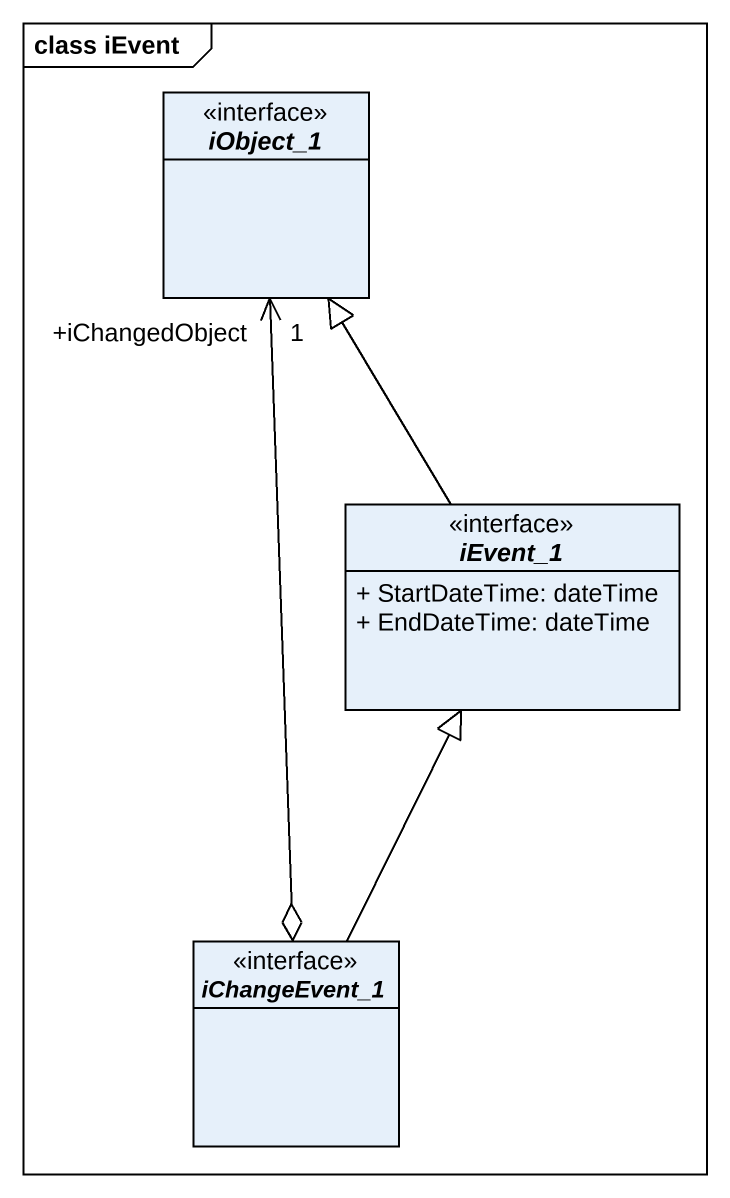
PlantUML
@startuml
mainframe class iEvent
hide circle
hide empty members
skinparam classAttributeIconSize 0
interface iObject_1
interface iEvent_1 {
  + StartDateTime: dateTime
  + EndDateTime: dateTime
}
interface iChangeEvent_1
iObject_1 "+iChangedObject\n1" <--o iChangeEvent_1
iEvent_1 -up-|> iObject_1
iChangeEvent_1 -up-|> iEvent_1
@enduml
